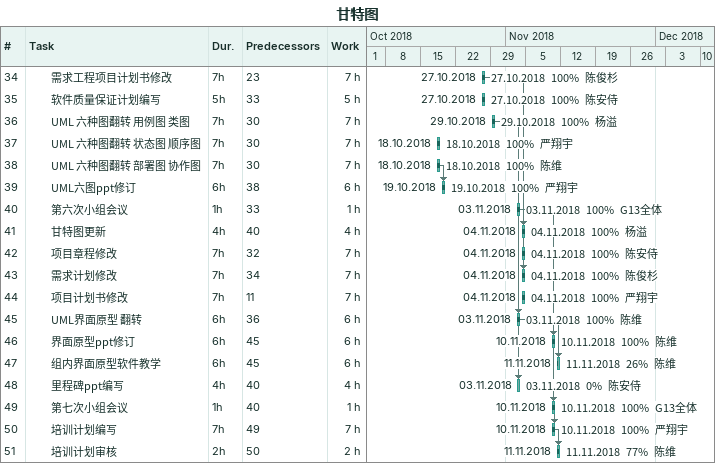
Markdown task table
甘特图

| ID | Level | Task | Duration | Start | Finish | Predecessors | Resources | % complete | Work (h) |
|---|---|---|---|---|---|---|---|---|---|
| 34 | 3 | 需求工程项目计划书修改 | 7h | 2018-10-27 | 2018-10-27 | 23 | 陈俊杉 | 100 | 7 |
| 35 | 3 | 软件质量保证计划编写 | 5h | 2018-10-27 | 2018-10-27 | 33 | 陈安侍 | 100 | 5 |
| 36 | 3 | UML 六种图翻转 用例图 类图 | 7h | 2018-10-29 | 2018-10-29 | 30 | 杨溢 | 100 | 7 |
| 37 | 3 | UML 六种图翻转 状态图 顺序图 | 7h | 2018-10-18 | 2018-10-18 | 30 | 严翔宇 | 100 | 7 |
| 38 | 3 | UML 六种图翻转 部署图 协作图 | 7h | 2018-10-18 | 2018-10-18 | 30 | 陈维 | 100 | 7 |
| 39 | 3 | UML六图ppt修订 | 6h | 2018-10-19 | 2018-10-19 | 38 | 严翔宇 | 100 | 6 |
| 40 | 3 | 第六次小组会议 | 1h | 2018-11-03 | 2018-11-03 | 33 | G13全体 | 100 | 1 |
| 41 | 3 | 甘特图更新 | 4h | 2018-11-04 | 2018-11-04 | 40 | 杨溢 | 100 | 4 |
| 42 | 3 | 项目章程修改 | 7h | 2018-11-04 | 2018-11-04 | 32 | 陈安侍 | 100 | 7 |
| 43 | 3 | 需求计划修改 | 7h | 2018-11-04 | 2018-11-04 | 34 | 陈俊杉 | 100 | 7 |
| 44 | 3 | 项目计划书修改 | 7h | 2018-11-04 | 2018-11-04 | 11 | 严翔宇 | 100 | 7 |
| 45 | 3 | UML界面原型 翻转 | 6h | 2018-11-03 | 2018-11-03 | 36 | 陈维 | 100 | 6 |
| 46 | 3 | 界面原型ppt修订 | 6h | 2018-11-10 | 2018-11-10 | 45 | 陈维 | 100 | 6 |
| 47 | 3 | 组内界面原型软件教学 | 6h | 2018-11-11 | 2018-11-11 | 45 | 陈维 | 26 | 6 |
| 48 | 3 | 里程碑ppt编写 | 4h | 2018-11-03 | 2018-11-03 | 40 | 陈安侍 | 0 | 4 |
| 49 | 3 | 第七次小组会议 | 1h | 2018-11-10 | 2018-11-10 | 40 | G13全体 | 100 | 1 |
| 50 | 3 | 培训计划编写 | 7h | 2018-11-10 | 2018-11-10 | 49 | 严翔宇 | 100 | 7 |
| 51 | 3 | 培训计划审核 | 2h | 2018-11-11 | 2018-11-11 | 50 | 陈维 | 77 | 2 |
